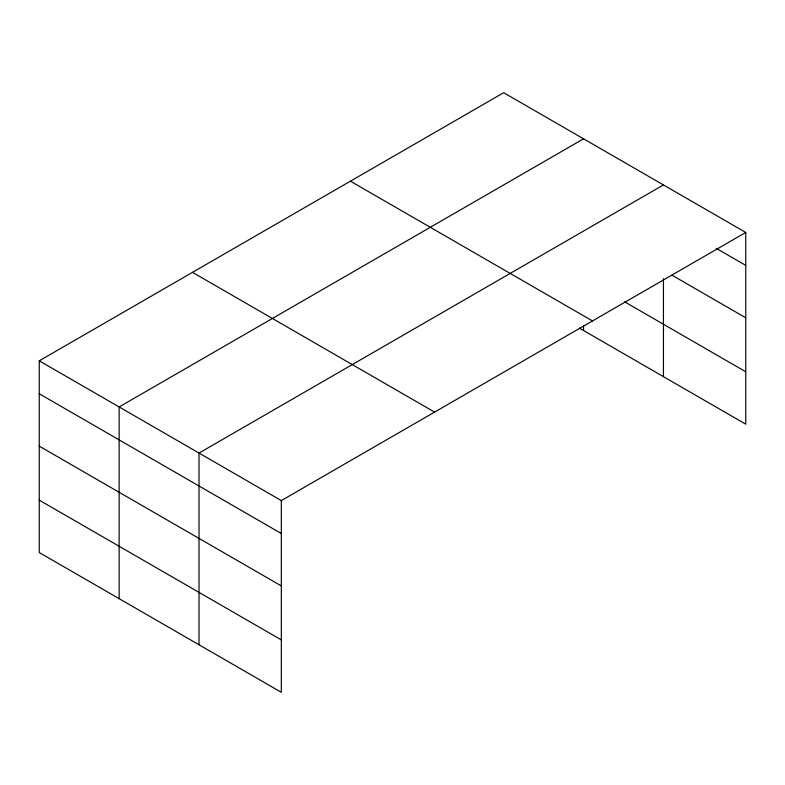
<?xml version="1.0" encoding="UTF-8"?>
<svg xmlns="http://www.w3.org/2000/svg" width="785" height="785" viewBox="0 0 785 785"><rect width="100%" height="100%" fill="white"/><g stroke="black" fill="none" stroke-linecap="round" stroke-linejoin="round"><path stroke-width="1.18" d="M579.359 328.101L745.75 424.175L745.75 232.458L503.676 92.699L39.25 360.825L39.25 552.542L281.324 692.301L281.324 500.585L39.25 360.825M583.559 138.817L119.134 406.954L119.134 598.67M663.443 184.936L199.017 453.073L199.017 644.789M281.324 500.585L745.75 232.458M716.205 248.325L745.75 265.379M671.891 275.133L745.75 317.778M624.556 301.793L745.75 371.766M350.414 181.178L592.489 320.937M192.511 272.346L434.586 412.105M39.25 393.756L281.324 533.515M39.25 446.155L281.324 585.914M39.25 500.143L281.324 639.903M663.443 278.665L663.443 376.653M583.559 325.657L583.559 330.534"/></g></svg>
